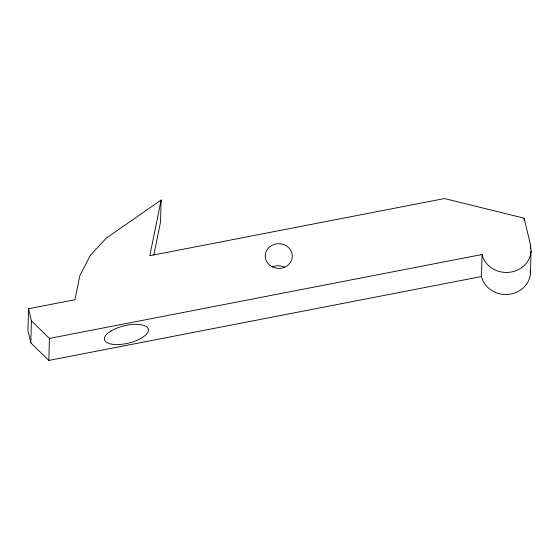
<?xml version="1.0" encoding="UTF-8"?>
<svg xmlns="http://www.w3.org/2000/svg" width="559" height="559" viewBox="0 0 559 559"><rect width="100%" height="100%" fill="white"/><g stroke="black" fill="none" stroke-linecap="round" stroke-linejoin="round"><path stroke-width="0.84" d="M28.551 308.736L27.95 330.76L30.822 342.849L48.829 360.443L481.467 276.537A24.792 22.639 1.6 0 0 507.747 294.418A24.792 22.639 1.6 0 0 530.449 273.037L531.05 251.012L530.498 244.982L524.139 218.206L444.475 198.557L149.798 255.708L161.139 200.024L106.413 238.036L90.439 255.204L79.895 275.587L74.948 299.736L28.551 308.736L31.423 320.824L30.822 342.849M48.829 360.443L49.43 338.412L31.423 320.824M161.139 200.024L160.538 222.056L153.837 254.953M481.467 276.537L482.068 254.513L49.43 338.412M524.069 220.749L524.139 218.206M530.407 248.371L530.498 244.982M530.212 270.458L530.449 273.037M272.617 266.769A13.535 12.361 1.6 0 1 284.741 267.286M531.05 251.012A24.792 22.639 1.6 0 1 508.348 272.394A24.792 22.639 1.6 0 1 482.068 254.513M110.989 330.977L107.44 333.555A22.556 8.923 -13.4 0 0 112.785 344.323A22.556 8.923 -13.4 0 0 141.804 337.909L145.361 335.33A22.556 8.923 -13.4 0 0 140.016 324.562A22.556 8.923 -13.4 0 0 110.989 330.977M271.457 266.398A13.535 12.361 1.6 0 0 292.294 256.686A13.535 12.361 1.6 0 0 272.582 245.017A13.535 12.361 1.6 0 0 271.457 266.398"/></g></svg>
